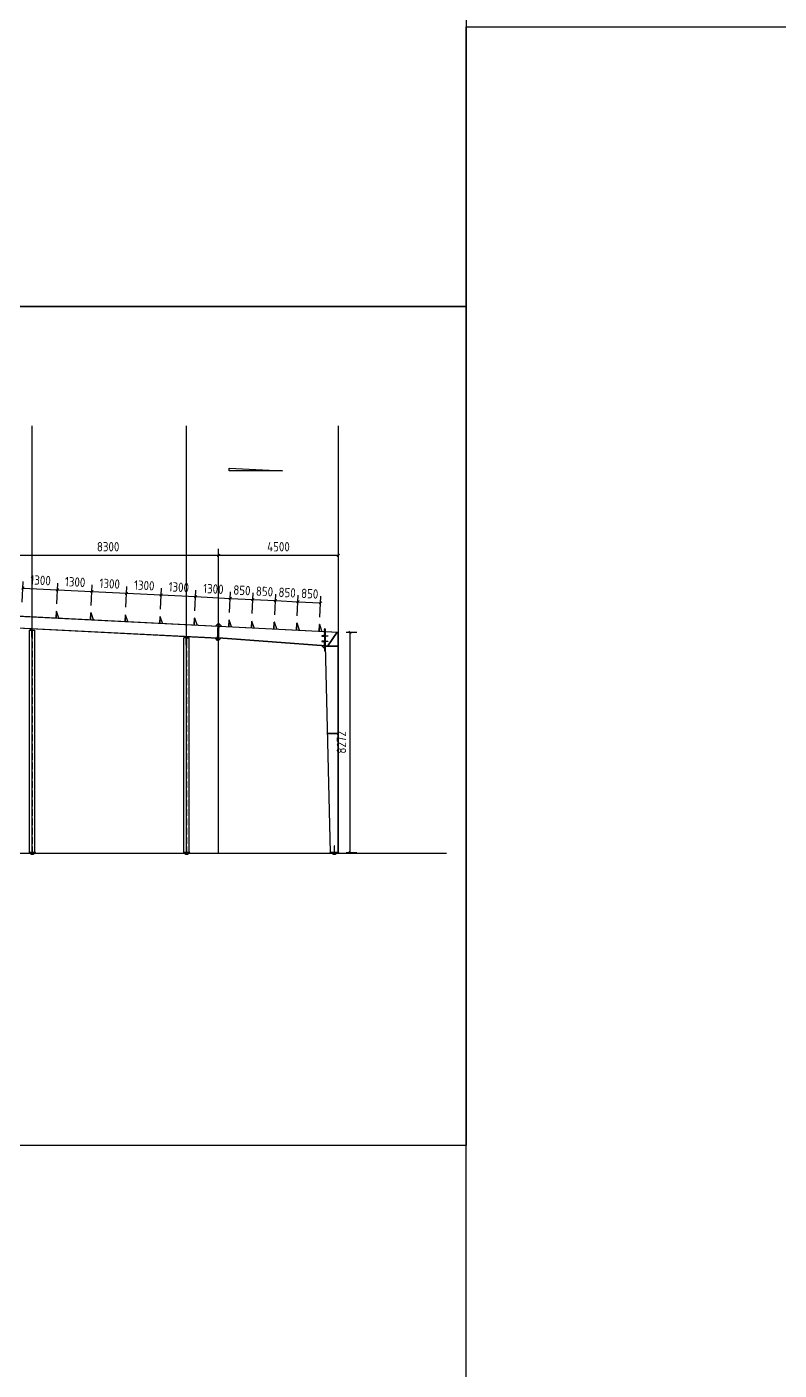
# Model space of a CAD drawing. Extents: x 102162 to 621267, y -39398 to 328893.
# Drawn here: x 204461 to 232727, y 214665 to 265102 of the extents above; entities that cross this region are included whole.
import ezdxf

# ---------------------------------------------------------------- set-up
doc = ezdxf.new("R2010")
doc.units = 0
doc.header["$LTSCALE"] = 1000
doc.header["$MEASUREMENT"] = 0
doc.linetypes.add('DASH', pattern=[0.35, 0.25, -0.1])
doc.layers.add('AXIS', color=3, linetype='Continuous')
doc.layers.add('DOTE', color=1, linetype='Continuous')
doc.styles.get("Standard").update_dxf_attribs({"font": 'gbenor.shx', "bigfont": 'gbcbig.shx'})
doc.dimstyles.get("Standard").update_dxf_attribs({"dimscale": 100, "dimtxt": 3.5, "dimasz": 1, "dimexe": 2.5, "dimexo": 3, "dimgap": 1.5, "dimtad": 1, "dimdec": 0, "dimzin": 0, "dimdsep": 46, "dimtxsty": 'Standard', "dimblk": 'ARCHTICK', "dimcen": 0.09, "dimadec": 0, "dimazin": 0, "dimtfac": 1, "dimtdec": 0, "dimtix": 1, "dimtmove": 2, "dimatfit": 3, "dimfxl": 1, "dimtolj": 1, "dimtzin": 0, "dimarcsym": 0})

# ---------------------------------------------------------------- blocks, each defined once
blk = doc.blocks.new('_ArchTick')
at = {"color": 0, "linetype": 'ByBlock', "const_width": 0.4}
blk.add_lwpolyline([(-0.5, -0.5), (0.5, 0.5)], dxfattribs=at)
blk = doc.blocks.new('*D5425')
at = {"layer": 'AXIS', "color": 0, "lineweight": -2}
for p, q in [((211665, 243169), (211665, 245507)), ((216165, 245257), (211665, 245257)), ((216165, 242676), (216165, 245507))]:
    blk.add_line(p, q, dxfattribs=at)
at = {"layer": 'Defpoints', "color": 0}
for p in [(211665, 245257), (211665, 242869), (216165, 242376)]:
    blk.add_point(p, dxfattribs=at)
at = {"layer": 'AXIS', "color": 0, "lineweight": -2, "xscale": 100, "yscale": 100, "zscale": 100, "rotation": 180}
blk.add_blockref('_ArchTick', (211665, 245257), dxfattribs=at)
at = {"layer": 'AXIS', "color": 0, "lineweight": -2, "xscale": 100, "yscale": 100, "zscale": 100}
blk.add_blockref('_ArchTick', (216165, 245257), dxfattribs=at)
at = {"layer": 'AXIS', "color": 0, "insert": (213915, 245582), "char_height": 350, "attachment_point": 5}
blk.add_mtext('\\A1;4500', dxfattribs=at)
blk = doc.blocks.new('*D5426')
at = {"layer": 'AXIS', "color": 0, "lineweight": -2}
for p, q in [((203365, 242097), (203365, 245507)), ((211665, 245257), (203365, 245257)), ((211665, 243169), (211665, 245507))]:
    blk.add_line(p, q, dxfattribs=at)
at = {"layer": 'Defpoints', "color": 0}
for p in [(203365, 245257), (211665, 242869), (203365, 241797)]:
    blk.add_point(p, dxfattribs=at)
at = {"layer": 'AXIS', "color": 0, "lineweight": -2, "xscale": 100, "yscale": 100, "zscale": 100, "rotation": 180}
blk.add_blockref('_ArchTick', (203365, 245257), dxfattribs=at)
at = {"layer": 'AXIS', "color": 0, "lineweight": -2, "xscale": 100, "yscale": 100, "zscale": 100}
blk.add_blockref('_ArchTick', (211665, 245257), dxfattribs=at)
at = {"layer": 'AXIS', "color": 0, "insert": (207515, 245582), "char_height": 350, "attachment_point": 5}
blk.add_mtext('\\A1;8300', dxfattribs=at)
blk = doc.blocks.new('*D5433')
at = {"layer": 'AXIS', "color": 0, "lineweight": -2}
for p, q in [((204285, 243502), (204324, 244281)), ((205583, 243437), (205622, 244216)), ((204311, 244031), (205610, 243966))]:
    blk.add_line(p, q, dxfattribs=at)
at = {"layer": 'Defpoints', "color": 0}
for p in [(205610, 243966), (204270, 243203), (205568, 243138)]:
    blk.add_point(p, dxfattribs=at)
at = {"layer": 'AXIS', "color": 0, "lineweight": -2, "xscale": 100, "yscale": 100, "zscale": 100}
for p, rotation in [((204311, 244031), 177.1375947754135), ((205610, 243966), 357.1375947754135)]:
    blk.add_blockref('_ArchTick', p, dxfattribs=dict(at, rotation=rotation))
at = {"layer": 'AXIS', "color": 0, "insert": (204977, 244323), "char_height": 350, "attachment_point": 5, "rotation": 357.1376}
blk.add_mtext('\\A1;1300', dxfattribs=at)
blk = doc.blocks.new('*D5434')
at = {"layer": 'AXIS', "color": 0, "lineweight": -2}
for p, q in [((205583, 243437), (205622, 244216)), ((206882, 243372), (206921, 244151)), ((205610, 243966), (206908, 243901))]:
    blk.add_line(p, q, dxfattribs=at)
at = {"layer": 'Defpoints', "color": 0}
for p in [(206908, 243901), (205568, 243138), (206867, 243073)]:
    blk.add_point(p, dxfattribs=at)
at = {"layer": 'AXIS', "color": 0, "lineweight": -2, "xscale": 100, "yscale": 100, "zscale": 100}
for p, rotation in [((205610, 243966), 177.1375947754135), ((206908, 243901), 357.1375947754135)]:
    blk.add_blockref('_ArchTick', p, dxfattribs=dict(at, rotation=rotation))
at = {"layer": 'AXIS', "color": 0, "insert": (206275, 244258), "char_height": 350, "attachment_point": 5, "rotation": 357.1376}
blk.add_mtext('\\A1;1300', dxfattribs=at)
blk = doc.blocks.new('*D5435')
at = {"layer": 'AXIS', "color": 0, "lineweight": -2}
for p, q in [((206882, 243372), (206921, 244151)), ((206908, 243901), (208207, 243836)), ((208180, 243307), (208219, 244086))]:
    blk.add_line(p, q, dxfattribs=at)
at = {"layer": 'Defpoints', "color": 0}
for p in [(208207, 243836), (206867, 243073), (208165, 243008)]:
    blk.add_point(p, dxfattribs=at)
at = {"layer": 'AXIS', "color": 0, "lineweight": -2, "xscale": 100, "yscale": 100, "zscale": 100}
for p, rotation in [((206908, 243901), 177.1375947754135), ((208207, 243836), 357.1375947754135)]:
    blk.add_blockref('_ArchTick', p, dxfattribs=dict(at, rotation=rotation))
at = {"layer": 'AXIS', "color": 0, "insert": (207574, 244193), "char_height": 350, "attachment_point": 5, "rotation": 357.1376}
blk.add_mtext('\\A1;1300', dxfattribs=at)
blk = doc.blocks.new('*D5436')
at = {"layer": 'AXIS', "color": 0, "lineweight": -2}
for p, q in [((208180, 243307), (208219, 244086)), ((208207, 243836), (209505, 243771)), ((209479, 243242), (209517, 244021))]:
    blk.add_line(p, q, dxfattribs=at)
at = {"layer": 'Defpoints', "color": 0}
for p in [(209505, 243771), (208165, 243008), (209464, 242943)]:
    blk.add_point(p, dxfattribs=at)
at = {"layer": 'AXIS', "color": 0, "lineweight": -2, "xscale": 100, "yscale": 100, "zscale": 100}
for p, rotation in [((208207, 243836), 177.1375947754135), ((209505, 243771), 357.1375947754135)]:
    blk.add_blockref('_ArchTick', p, dxfattribs=dict(at, rotation=rotation))
at = {"layer": 'AXIS', "color": 0, "insert": (208872, 244129), "char_height": 350, "attachment_point": 5, "rotation": 357.1376}
blk.add_mtext('\\A1;1300', dxfattribs=at)
blk = doc.blocks.new('*D5437')
at = {"layer": 'AXIS', "color": 0, "lineweight": -2}
for p, q in [((209479, 243242), (209517, 244021)), ((209505, 243771), (210803, 243707)), ((210777, 243178), (210816, 243956))]:
    blk.add_line(p, q, dxfattribs=at)
at = {"layer": 'Defpoints', "color": 0}
for p in [(210803, 243707), (209464, 242943), (210762, 242878)]:
    blk.add_point(p, dxfattribs=at)
at = {"layer": 'AXIS', "color": 0, "lineweight": -2, "xscale": 100, "yscale": 100, "zscale": 100}
for p, rotation in [((209505, 243771), 177.1375947754135), ((210803, 243707), 357.1375947754135)]:
    blk.add_blockref('_ArchTick', p, dxfattribs=dict(at, rotation=rotation))
at = {"layer": 'AXIS', "color": 0, "insert": (210170, 244064), "char_height": 350, "attachment_point": 5, "rotation": 357.1376}
blk.add_mtext('\\A1;1300', dxfattribs=at)
blk = doc.blocks.new('*D5438')
at = {"layer": 'AXIS', "color": 0, "lineweight": -2}
for p, q in [((210777, 243178), (210816, 243956)), ((210803, 243707), (212102, 243642)), ((212075, 243113), (212114, 243891))]:
    blk.add_line(p, q, dxfattribs=at)
at = {"layer": 'Defpoints', "color": 0}
for p in [(212102, 243642), (210762, 242878), (212060, 242813)]:
    blk.add_point(p, dxfattribs=at)
at = {"layer": 'AXIS', "color": 0, "lineweight": -2, "xscale": 100, "yscale": 100, "zscale": 100}
for p, rotation in [((210803, 243707), 177.1375947754135), ((212102, 243642), 357.1375947754135)]:
    blk.add_blockref('_ArchTick', p, dxfattribs=dict(at, rotation=rotation))
at = {"layer": 'AXIS', "color": 0, "insert": (211469, 243999), "char_height": 350, "attachment_point": 5, "rotation": 357.1376}
blk.add_mtext('\\A1;1300', dxfattribs=at)
blk = doc.blocks.new('*D5439')
at = {"layer": 'AXIS', "color": 0, "lineweight": -2}
for p, q in [((212075, 243113), (212114, 243891)), ((212102, 243642), (212951, 243599)), ((212924, 243070), (212963, 243849))]:
    blk.add_line(p, q, dxfattribs=at)
at = {"layer": 'Defpoints', "color": 0}
for p in [(212951, 243599), (212060, 242813), (212909, 242771)]:
    blk.add_point(p, dxfattribs=at)
at = {"layer": 'AXIS', "color": 0, "lineweight": -2, "xscale": 100, "yscale": 100, "zscale": 100}
for p, rotation in [((212102, 243642), 177.1375947738892), ((212951, 243599), 357.1375947738892)]:
    blk.add_blockref('_ArchTick', p, dxfattribs=dict(at, rotation=rotation))
at = {"layer": 'AXIS', "color": 0, "insert": (212542, 243945), "char_height": 350, "attachment_point": 5, "rotation": 357.1376}
blk.add_mtext('\\A1;850', dxfattribs=at)
blk = doc.blocks.new('*D5440')
at = {"layer": 'AXIS', "color": 0, "lineweight": -2}
for p, q in [((212924, 243070), (212963, 243849)), ((213773, 243028), (213812, 243806)), ((212951, 243599), (213800, 243557))]:
    blk.add_line(p, q, dxfattribs=at)
at = {"layer": 'Defpoints', "color": 0}
for p in [(213800, 243557), (212909, 242771), (213758, 242728)]:
    blk.add_point(p, dxfattribs=at)
at = {"layer": 'AXIS', "color": 0, "lineweight": -2, "xscale": 100, "yscale": 100, "zscale": 100}
for p, rotation in [((212951, 243599), 177.1375947754135), ((213800, 243557), 357.1375947754135)]:
    blk.add_blockref('_ArchTick', p, dxfattribs=dict(at, rotation=rotation))
at = {"layer": 'AXIS', "color": 0, "insert": (213391, 243902), "char_height": 350, "attachment_point": 5, "rotation": 357.1376}
blk.add_mtext('\\A1;850', dxfattribs=at)
blk = doc.blocks.new('*D5441')
at = {"layer": 'AXIS', "color": 0, "lineweight": -2}
for p, q in [((213773, 243028), (213812, 243806)), ((214622, 242985), (214661, 243764)), ((213800, 243557), (214649, 243514))]:
    blk.add_line(p, q, dxfattribs=at)
at = {"layer": 'Defpoints', "color": 0}
for p in [(214649, 243514), (213758, 242728), (214607, 242686)]:
    blk.add_point(p, dxfattribs=at)
at = {"layer": 'AXIS', "color": 0, "lineweight": -2, "xscale": 100, "yscale": 100, "zscale": 100}
for p, rotation in [((213800, 243557), 177.1375947754135), ((214649, 243514), 357.1375947754135)]:
    blk.add_blockref('_ArchTick', p, dxfattribs=dict(at, rotation=rotation))
at = {"layer": 'AXIS', "color": 0, "insert": (214240, 243860), "char_height": 350, "attachment_point": 5, "rotation": 357.1376}
blk.add_mtext('\\A1;850', dxfattribs=at)
blk = doc.blocks.new('*D5442')
at = {"layer": 'AXIS', "color": 0, "lineweight": -2}
for p, q in [((214622, 242985), (214661, 243764)), ((215471, 242943), (215510, 243721)), ((214649, 243514), (215498, 243472))]:
    blk.add_line(p, q, dxfattribs=at)
at = {"layer": 'Defpoints', "color": 0}
for p in [(215498, 243472), (214607, 242686), (215456, 242643)]:
    blk.add_point(p, dxfattribs=at)
at = {"layer": 'AXIS', "color": 0, "lineweight": -2, "xscale": 100, "yscale": 100, "zscale": 100}
for p, rotation in [((214649, 243514), 177.1375947754135), ((215498, 243472), 357.1375947754135)]:
    blk.add_blockref('_ArchTick', p, dxfattribs=dict(at, rotation=rotation))
at = {"layer": 'AXIS', "color": 0, "insert": (215089, 243818), "char_height": 350, "attachment_point": 5, "rotation": 357.1376}
blk.add_mtext('\\A1;850', dxfattribs=at)
blk = doc.blocks.new('*D5243')
at = {"color": 0, "lineweight": -2}
for p, q in [((216455, 242372), (216857, 242372)), ((216607, 234099), (216607, 242372)), ((216455, 234099), (216857, 234099))]:
    blk.add_line(p, q, dxfattribs=at)
at = {"layer": 'Defpoints', "color": 0}
for p in [(216155, 242372), (216607, 242372), (216155, 234099)]:
    blk.add_point(p, dxfattribs=at)
at = {"color": 0, "lineweight": -2, "xscale": 100, "yscale": 100, "zscale": 100}
for p, rotation in [((216607, 242372), 90), ((216607, 234099), 270)]:
    blk.add_blockref('_ArchTick', p, dxfattribs=dict(at, rotation=rotation))
at = {"color": 0, "insert": (216282, 238235), "char_height": 350, "attachment_point": 5, "rotation": 90}
blk.add_mtext('\\A1;8272', dxfattribs=at)

msp = doc.modelspace()

# ---------------------------------------------------------------- linework, layer by layer
for p, q in [((212063.7, 248436.5), (212063.7, 248536.5)), ((212063.7, 248536.5), (214063.7, 248436.5)), ((214063.7, 248436.5), (212063.7, 248436.5)), ((198865.4, 243244), (211665.4, 242604)), ((211665.4, 234079), (211665.4, 243379)), ((203365, 243011), (211647, 242596.9)), ((211683.4, 242603.1), (216165.4, 242379)), ((203342.9, 242569.6), (211642.9, 242154.6)), ((203361.3, 242576.7), (211643.3, 242162.6)), ((210565.4, 242163.5), (210365.4, 242163.5)), ((215692.5, 241851.1), (211660.9, 242153.8)), ((215692.5, 241859.1), (211661.3, 242161.8)), ((211683, 242595.1), (216155.4, 242371.5)), ((215864.9, 234099), (215664.8, 242404)), ((215874.9, 234099), (215674.8, 242403.5)), ((215775.4, 241860.3), (216123.7, 242373.1)), ((215785.1, 241860.4), (216133.1, 242372.6)), ((216155.4, 234099), (216155.4, 242379)), ((215675.4, 241860.4), (216155.4, 241860.4)), ((215675.4, 241852.4), (216155.4, 241852.4)), ((215692.5, 241859.1), (216155.4, 241859.1)), ((215692.5, 241851.1), (216155.4, 241851.1)), ((177562.3, 234079), (220234.7, 234079))]:
    msp.add_line(p, q)
at = {"color": 2}
for p, q in [((205557, 242909.4), (205569.5, 243159.1)), ((205568.4, 243137.6), (205557, 242909.4)), ((205563, 242909.1), (205575.5, 243158.8)), ((205575.5, 243158.8), (205569.5, 243159.1)), ((205662.9, 242904.1), (205575.5, 243158.8)), ((206855.4, 242844.5), (206867.9, 243094.2)), ((206866.8, 243072.7), (206855.4, 242844.5)), ((206861.4, 242844.2), (206873.9, 243093.9)), ((206873.9, 243093.9), (206867.9, 243094.2)), ((206961.3, 242839.2), (206873.9, 243093.9)), ((208153.8, 242779.6), (208166.3, 243029.3)), ((208165.2, 243007.8), (208153.8, 242779.6)), ((208159.8, 242779.3), (208172.3, 243029)), ((208172.3, 243029), (208166.3, 243029.3)), ((208259.7, 242774.3), (208172.3, 243029)), ((209452.2, 242714.7), (209464.7, 242964.4)), ((209463.6, 242942.8), (209452.2, 242714.7)), ((209458.2, 242714.4), (209470.6, 242964.1)), ((209470.6, 242964.1), (209464.7, 242964.4)), ((209558, 242709.4), (209470.6, 242964.1)), ((210750.5, 242649.8), (210763, 242899.4)), ((210762, 242877.9), (210750.5, 242649.8)), ((210756.5, 242649.5), (210769, 242899.1)), ((210769, 242899.1), (210763, 242899.4)), ((210856.4, 242644.5), (210769, 242899.1)), ((211651.9, 242694.8), (211557.5, 242609.4)), ((211620.5, 242065.6), (211651.9, 242694.8)), ((211705.6, 242647.1), (211629.7, 242650.9)), ((211638.4, 242064.7), (211669.9, 242693.9)), ((211687.9, 242693), (211651.9, 242694.8)), ((211656.4, 242063.8), (211687.9, 242693)), ((211687.9, 242693), (211773.3, 242598.6)), ((212048.9, 242584.8), (212061.4, 242834.5)), ((212060.3, 242813), (212048.9, 242584.8)), ((212054.9, 242584.5), (212067.4, 242834.2)), ((212067.4, 242834.2), (212061.4, 242834.5)), ((212154.8, 242579.5), (212067.4, 242834.2)), ((212897.9, 242542.4), (212910.4, 242792.1)), ((212909.3, 242770.5), (212897.9, 242542.4)), ((212903.9, 242542.1), (212916.3, 242791.8)), ((212916.3, 242791.8), (212910.4, 242792.1)), ((213003.7, 242537.1), (212916.3, 242791.8)), ((213746.8, 242499.9), (213759.3, 242749.6)), ((213758.2, 242728.1), (213746.8, 242499.9)), ((213752.8, 242499.6), (213765.3, 242749.3)), ((213765.3, 242749.3), (213759.3, 242749.6)), ((213852.7, 242494.7), (213765.3, 242749.3)), ((214595.7, 242457.5), (214608.2, 242707.2)), ((214607.2, 242685.7), (214595.7, 242457.5)), ((214601.7, 242457.2), (214614.2, 242706.9)), ((214614.2, 242706.9), (214608.2, 242707.2)), ((214701.6, 242452.2), (214614.2, 242706.9)), ((215444.7, 242415), (215457.2, 242664.7)), ((215456.1, 242643.2), (215444.7, 242415)), ((215450.7, 242414.7), (215463.2, 242664.4)), ((215463.2, 242664.4), (215457.2, 242664.7)), ((215550.6, 242409.8), (215463.2, 242664.4)), ((204665.4, 242453.5), (204565.4, 242453.5)), ((204652.4, 242183.5), (204652.4, 242504.1)), ((204662.4, 242183.5), (204652.4, 242183.5)), ((204662.4, 242453.5), (204662.4, 242503.6)), ((204662.4, 242453.5), (204662.4, 242183.5)), ((210452.4, 241893.5), (210452.3, 242214.1)), ((210462.4, 242163.5), (210462.4, 242213.6)), ((210462.4, 242163.5), (210462.4, 241893.5)), ((210465.4, 242163.5), (210565.4, 242163.5)), ((211620.5, 242065.6), (211535.1, 242160)), ((211678.6, 242107.7), (211602.7, 242111.5)), ((211683.6, 242207.6), (211607.7, 242211.4)), ((211700.6, 242547.2), (211624.7, 242551)), ((211656.4, 242063.8), (211750.8, 242147)), ((215639.4, 242234.4), (215544.4, 242234.4)), ((215544.4, 242234.4), (215544.4, 242224.4)), ((215544.4, 242224.4), (215639.4, 242224.4)), ((215695.4, 242449.4), (215619.4, 242449.4)), ((215695.4, 242349.4), (215619.4, 242349.4)), ((215695.4, 242279.4), (215619.4, 242279.4)), ((215657.4, 242494.4), (215639.4, 242494.4)), ((215639.4, 242494.4), (215639.4, 241764.4)), ((215639.4, 242229.4), (215639.4, 242234.4)), ((215657.4, 242404.4), (215657.4, 242494.4)), ((215657.4, 242494.4), (215675.4, 242494.4)), ((215657.4, 242404.4), (215657.4, 241785.9)), ((215675.4, 242494.4), (215675.4, 241664.4)), ((215675.4, 242229.4), (215675.4, 242234.4)), ((215675.4, 242234.4), (215770.4, 242234.4)), ((215770.4, 242224.4), (215675.4, 242224.4)), ((215770.4, 242234.4), (215770.4, 242224.4)), ((210462.4, 241893.5), (210452.4, 241893.5)), ((211656.4, 242063.8), (211620.5, 242065.6)), ((215639.4, 242034.4), (215544.4, 242034.4)), ((215544.4, 242034.4), (215544.4, 242024.4)), ((215544.4, 242024.4), (215639.4, 242024.4)), ((215639.4, 241764.4), (215549, 241861.8)), ((215619.4, 241979.4), (215695.4, 241979.4)), ((215619.4, 241909.4), (215695.4, 241909.4)), ((215619.4, 241809.4), (215695.4, 241809.4)), ((215639.4, 242029.4), (215639.4, 242034.4)), ((215639.4, 241764.4), (215675.4, 241764.4)), ((215657.4, 241664.4), (215657.4, 241785.9)), ((215675.4, 241664.4), (215657.4, 241664.4)), ((215675.4, 242029.4), (215675.4, 242034.4)), ((215675.4, 242034.4), (215770.4, 242034.4)), ((215770.4, 242024.4), (215675.4, 242024.4)), ((215770.4, 242034.4), (215770.4, 242024.4)), ((204785.4, 234099), (204545.4, 234099)), ((204545.4, 234099), (204545.4, 234079)), ((204545.4, 234079), (204665.4, 234079)), ((204665.4, 234079), (204785.4, 234079)), ((204785.4, 234079), (204785.4, 234099)), ((210585.4, 234099), (210345.4, 234099)), ((210345.4, 234099), (210345.4, 234079)), ((210345.4, 234079), (210465.4, 234079)), ((210465.4, 234079), (210585.4, 234079)), ((210585.4, 234079), (210585.4, 234099)), ((216185.4, 234099), (215845.4, 234099)), ((215845.4, 234099), (215845.4, 234079)), ((215845.4, 234079), (216015.4, 234079)), ((216015.4, 234349), (216011.4, 234349)), ((216011.4, 234349), (216011.4, 234099)), ((216011.4, 234099), (216019.4, 234099)), ((216019.4, 234349), (216015.4, 234349)), ((216015.4, 234079), (216185.4, 234079)), ((216019.4, 234099), (216019.4, 234349)), ((216185.4, 234079), (216185.4, 234099))]:
    msp.add_line(p, q, dxfattribs=at)
at = {"color": 0}
for p, q in [((204565.4, 242453.5), (204765.4, 242453.5)), ((215767, 238579), (216155.4, 238579)), ((215767, 238571), (216155.4, 238571))]:
    msp.add_line(p, q, dxfattribs=at)
at = {"color": 1}
msp.add_line((215639.4, 241863.1), (215666, 242396), dxfattribs=at)
at = {"color": 6}
for p, q in [((204625.4, 234029), (204625.4, 234079)), ((204705.4, 234029), (204625.4, 234029)), ((204635.4, 234029), (204635.4, 234079)), ((204695.4, 234079), (204695.4, 234029)), ((204705.4, 234079), (204705.4, 234029)), ((210425.4, 234029), (210425.4, 234079)), ((210505.4, 234029), (210425.4, 234029)), ((210435.4, 234029), (210435.4, 234079)), ((210495.4, 234079), (210495.4, 234029)), ((210505.4, 234079), (210505.4, 234029)), ((215975.4, 234029), (215975.4, 234079)), ((216055.4, 234029), (215975.4, 234029)), ((215985.4, 234029), (215985.4, 234079)), ((216045.4, 234079), (216045.4, 234029)), ((216055.4, 234079), (216055.4, 234029))]:
    msp.add_line(p, q, dxfattribs=at)
for points in [[(176411.7, 286101.7), (220961.7, 286101.7), (220961.7, 254601.7), (176411.7, 254601.7)], [(220961.7, 265101.7), (295211.7, 265101.7), (295211.7, 212601.7), (220961.7, 212601.7)], [(176411.7, 254601.7), (220961.7, 254601.7), (220961.7, 223101.7), (176411.7, 223101.7)]]:
    msp.add_lwpolyline(points, close=True)
at = {"layer": 'DOTE'}
for p, q in [((204665.4, 234079), (204665.4, 250116.1)), ((210465.4, 234079), (210465.4, 250116.1)), ((216165.4, 234079), (216165.4, 250116.1))]:
    msp.add_line(p, q, dxfattribs=at)
at = {"layer": 'DOTE', "color": 0}
for p, q in [((210565.4, 242651), (210565.4, 242659)), ((204565.4, 234079), (204565.4, 242453.5)), ((204765.4, 234079), (204765.4, 242453.5)), ((210365.4, 234079), (210365.4, 242163.5)), ((210565.4, 234079), (210565.4, 242163.5)), ((216165.4, 234099), (216165.4, 242379))]:
    msp.add_line(p, q, dxfattribs=at)
at = {"layer": 'DOTE', "color": 0, "linetype": 'DASH'}
for p, q in [((204662.4, 234079), (204662.4, 242453.5)), ((204668.4, 234079), (204668.4, 242453.5)), ((210462.4, 234079), (210462.4, 242163.5)), ((210468.4, 234079), (210468.4, 242163.5))]:
    msp.add_line(p, q, dxfattribs=at)

# ---------------------------------------------------------------- dimensions: what is measured, and where the dimension line sits
at = {"color": 1}
dim = msp.add_linear_dim(base=(216607.425, 242371.5039), p1=(216155.3959, 234099.0139), p2=(216155.3959, 242371.5039), angle=90, dimstyle='Standard', dxfattribs=at)
dim.commit()
dim.dimension.update_dxf_attribs({"geometry": '*D5243', "text_midpoint": (216282.425, 238235.2589)})
at = {"layer": 'AXIS'}
for base, p1, p2, angle, picture, middle in [((203365.4, 245257.2), (211665.4, 242869.2), (203365.4, 241797.2), 180, '*D5426', (207515.4, 245582.2)), ((211665.4, 245257.2), (216165.4, 242376.4), (211665.4, 242869.2), 180, '*D5425', (213915.4, 245582.2)), ((205609.9, 243966.2), (204270.1, 243202.5), (205568.4, 243137.6), 177.13759, '*D5433', (204976.9, 244323.3)), ((206908.3, 243901.3), (205568.4, 243137.6), (206866.8, 243072.7), 177.13759, '*D5434', (206275.3, 244258.3)), ((208206.6, 243836.4), (206866.8, 243072.7), (208165.2, 243007.8), 177.13759, '*D5435', (207573.7, 244193.4)), ((209505, 243771.5), (208165.2, 243007.8), (209463.6, 242942.8), 177.13759, '*D5436', (208872.1, 244128.5)), ((210803.4, 243706.5), (209463.6, 242942.8), (210762, 242877.9), 177.13759, '*D5437', (210170.4, 244063.6)), ((212101.8, 243641.6), (210762, 242877.9), (212060.3, 242813), 177.13759, '*D5438', (211468.8, 243998.7)), ((213799.6, 243556.6), (212909.3, 242770.5), (213758.2, 242728.1), 177.13759, '*D5440', (213391.4, 243902.4)), ((214648.6, 243514.2), (213758.2, 242728.1), (214607.2, 242685.7), 177.13759, '*D5441', (214240.3, 243860)), ((215497.5, 243471.7), (214607.2, 242685.7), (215456.1, 242643.2), 177.13759, '*D5442', (215089.3, 243817.5))]:
    dim = msp.add_linear_dim(base=base, p1=p1, p2=p2, angle=angle, dimstyle='Standard', dxfattribs=at)
    dim.commit()
    dim.dimension.update_dxf_attribs({"geometry": picture, "text_midpoint": middle})
dim = msp.add_aligned_dim(p1=(212060.3, 242813), p2=(212909.3, 242770.5), distance=829.6, dimstyle='Standard', dxfattribs=at)
dim.commit()
dim.dimension.update_dxf_attribs({"geometry": '*D5439', "text_midpoint": (212542.5, 243944.9)})

doc.saveas('drawing.dxf')
